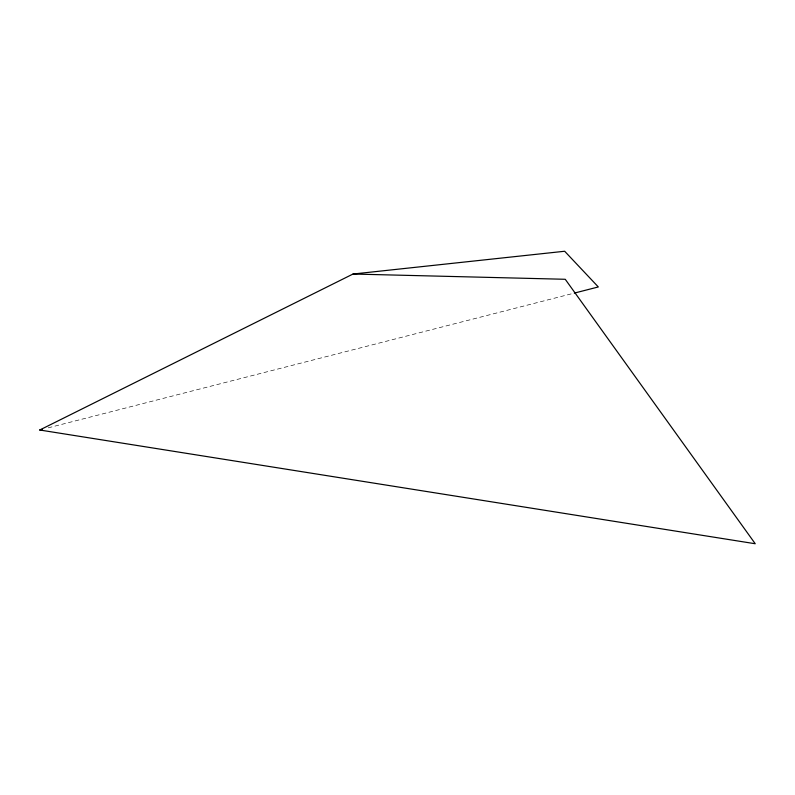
<?xml version="1.0" encoding="UTF-8"?>
<svg xmlns="http://www.w3.org/2000/svg" width="795" height="795" viewBox="0 0 795 795"><rect width="100%" height="100%" fill="white"/><g stroke="black" fill="none" stroke-linecap="round" stroke-linejoin="round"><path stroke-width="0.6" stroke-dasharray="3.98 2.98" d="M48.157 427.849L573.096 293.415"/><path stroke-width="1.19" d="M353 274.036L565.245 279.284L755.25 543.75L39.75 430.006L353 274.036L564.669 251.25L598.317 286.955L574.298 293.107M39.75 430.006L42.155 429.389"/></g></svg>
